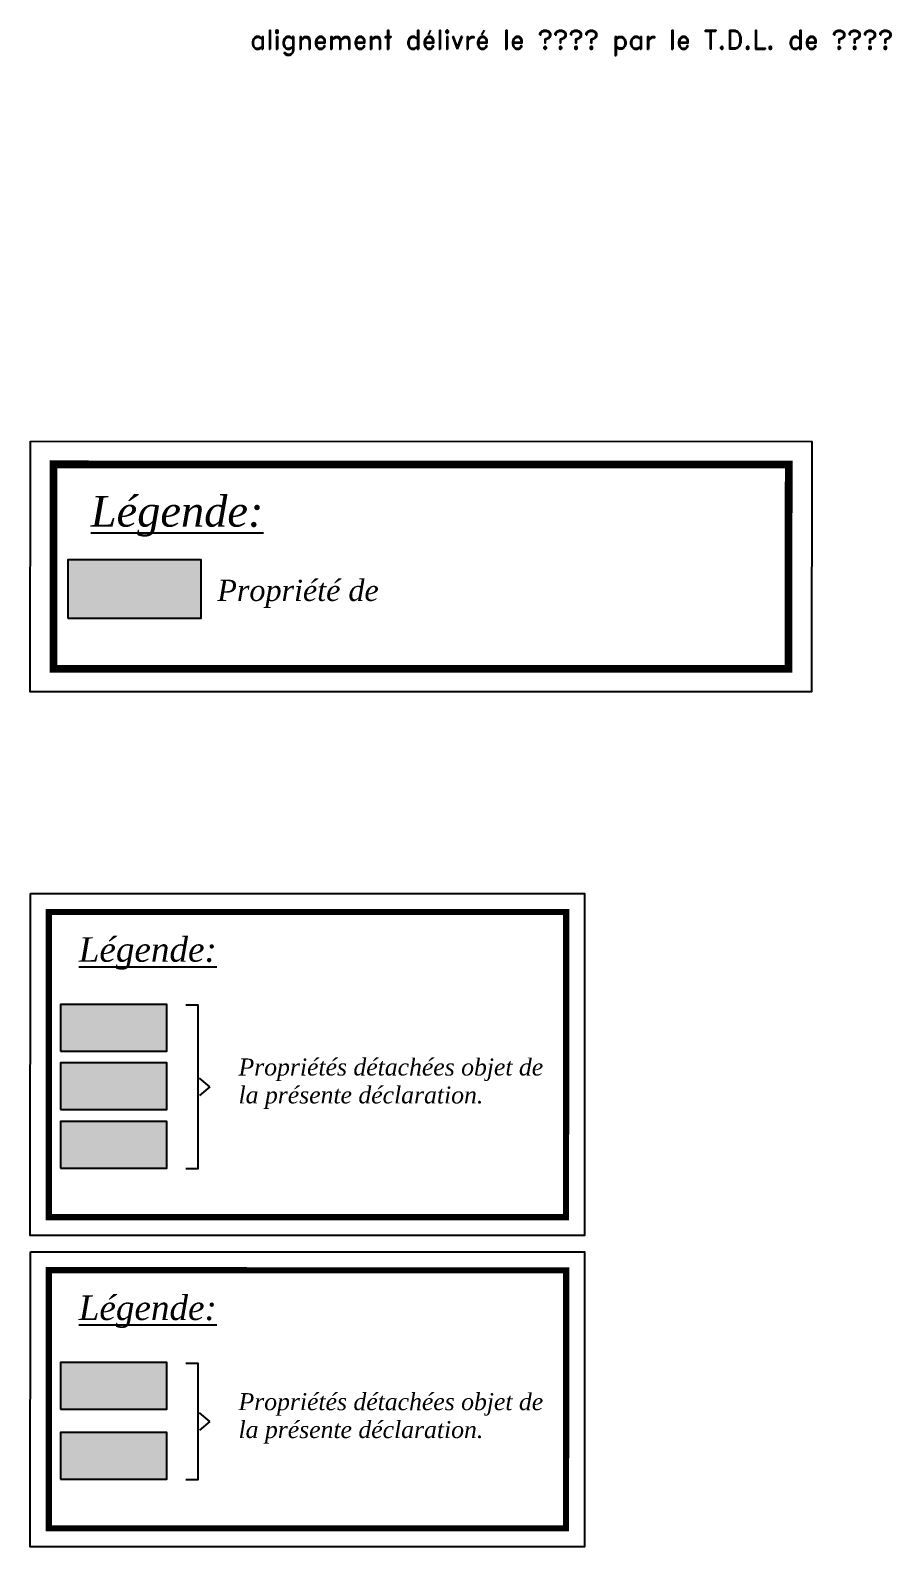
# Model space of a CAD drawing. Header units: metres. Extents: x 9606 to 9900, y 4805 to 4952.
# Drawn here: x 9757.59 to 9779.43, y 4893.59 to 4932.09 of the extents above; entities that cross this region are included whole.
import ezdxf

# ---------------------------------------------------------------- set-up
doc = ezdxf.new("R2010")
doc.units = ezdxf.units.M
doc.header["$LTSCALE"] = 2
doc.set_wipeout_variables(frame=1)
doc.linetypes.add('FANTOME2', pattern=[1.25, 0.625, -0.125, 0.125, -0.125, 0.125, -0.125])
doc.layers.add('Alignement', color=1, linetype='FANTOME2', lineweight=50)
doc.layers.add('Légende Bornage', color=7, linetype='Continuous')
doc.layers.add('Wipeout', color=255, linetype='Continuous')
doc.styles.add('CARTOUCHE', font='timesi.ttf', dxfattribs={"height": 1})
doc.styles.add('Romand', font='romand.shx', dxfattribs={"height": 0.5})

msp = doc.modelspace()

# ---------------------------------------------------------------- texts
at = {"layer": 'Alignement', "linetype": 'Continuous', "lineweight": -3, "style": 'Romand'}
msp.add_text('alignement délivré le ???? par le T.D.L. de ????', height=0.48, dxfattribs=at).set_placement((9763.162, 4931.613))

# ---------------------------------------------------------------- wipeouts: each hides what was drawn before it
at = {"lineweight": 30}
for points in [[(9757.588, 4921.657), (9777.429, 4921.652), (9777.427, 4915.295), (9757.586, 4915.295)], [(9757.588, 4910.174), (9771.661, 4910.171), (9771.659, 4901.485), (9757.586, 4901.485)], [(9757.588, 4901.076), (9771.661, 4901.072), (9771.659, 4893.587), (9757.586, 4893.587)]]:
    msp.add_wipeout(points, dxfattribs=at).dxf.layer = 'Wipeout'

# ---------------------------------------------------------------- next in the draw order: hatches: boundary and pattern name
at = {"layer": 'Légende Bornage'}
for color, points in [(51, [(9761.922, 4918.651), (9758.538, 4918.651), (9758.538, 4917.169), (9761.922, 4917.169)]), (81, [(9761.056, 4907.359), (9758.348, 4907.359), (9758.348, 4906.174), (9761.056, 4906.174)]), (131, [(9761.056, 4905.871), (9758.348, 4905.871), (9758.348, 4904.686), (9761.056, 4904.686)]), (211, [(9761.056, 4904.383), (9758.348, 4904.383), (9758.348, 4903.198), (9761.056, 4903.198)]), (81, [(9761.056, 4898.261), (9758.348, 4898.261), (9758.348, 4897.075), (9761.056, 4897.075)]), (211, [(9761.056, 4896.485), (9758.348, 4896.485), (9758.348, 4895.299), (9761.056, 4895.299)])]:
    msp.add_hatch(color=color, dxfattribs=at).paths.add_polyline_path(points)

# ---------------------------------------------------------------- next in the draw order: linework, layer by layer
for points in [[(9757.588, 4921.657), (9777.429, 4921.652), (9777.427, 4915.295), (9757.586, 4915.295)], [(9758.538, 4917.169), (9761.922, 4917.169), (9761.922, 4918.651), (9758.538, 4918.651)], [(9757.588, 4910.174), (9771.661, 4910.171), (9771.659, 4901.485), (9757.586, 4901.485)], [(9758.348, 4906.174), (9761.056, 4906.174), (9761.056, 4907.359), (9758.348, 4907.359)], [(9758.348, 4904.686), (9761.056, 4904.686), (9761.056, 4905.871), (9758.348, 4905.871)], [(9758.348, 4903.198), (9761.056, 4903.198), (9761.056, 4904.383), (9758.348, 4904.383)], [(9757.588, 4901.076), (9771.661, 4901.072), (9771.659, 4893.587), (9757.586, 4893.587)], [(9758.348, 4897.075), (9761.056, 4897.075), (9761.056, 4898.261), (9758.348, 4898.261)], [(9758.348, 4895.299), (9761.056, 4895.299), (9761.056, 4896.485), (9758.348, 4896.485)]]:
    msp.add_lwpolyline(points, close=True, dxfattribs=at)
for points, const_width in [([(9758.173, 4921.072), (9776.844, 4921.067), (9776.842, 4915.88), (9758.171, 4915.88)], 0.195), ([(9758.056, 4909.706), (9771.193, 4909.703), (9771.191, 4901.953), (9758.054, 4901.953)], 0.156), ([(9758.056, 4900.608), (9771.193, 4900.605), (9771.191, 4894.055), (9758.054, 4894.055)], 0.156)]:
    msp.add_lwpolyline(points, close=True, dxfattribs=dict(at, const_width=const_width))
at = {"layer": 'Légende Bornage', "flags": 128}
for points in [[(9761.532, 4907.348), (9761.836, 4907.348), (9761.836, 4903.185), (9761.532, 4903.185)], [(9762.146, 4905.266), (9761.881, 4905.487)], [(9762.146, 4905.266), (9761.881, 4905.045)], [(9761.532, 4898.25), (9761.836, 4898.25), (9761.836, 4895.287), (9761.532, 4895.287)], [(9762.146, 4896.768), (9761.881, 4896.989)], [(9762.146, 4896.768), (9761.881, 4896.547)]]:
    msp.add_lwpolyline(points, dxfattribs=at)

# ---------------------------------------------------------------- next in the draw order: texts
at = {"layer": 'Légende Bornage', "style": 'CARTOUCHE'}
for s, height, p in [('%%uLégende:', 0.77994, (9759.122, 4919.489)), ('Propriété de ', 0.54, (9762.334, 4917.602)), ('%%uLégende:', 0.62395, (9758.816, 4908.44)), ('Propriétés détachées objet de ', 0.432, (9762.873, 4905.552)), ('la présente déclaration.', 0.432, (9762.873, 4904.843)), ('%%uLégende:', 0.62395, (9758.816, 4899.342)), ('Propriétés détachées objet de ', 0.432, (9762.873, 4897.054)), ('la présente déclaration.', 0.432, (9762.873, 4896.345))]:
    msp.add_text(s, height=height, rotation=359.9908, dxfattribs=at).set_placement(p)

doc.saveas('drawing.dxf')
